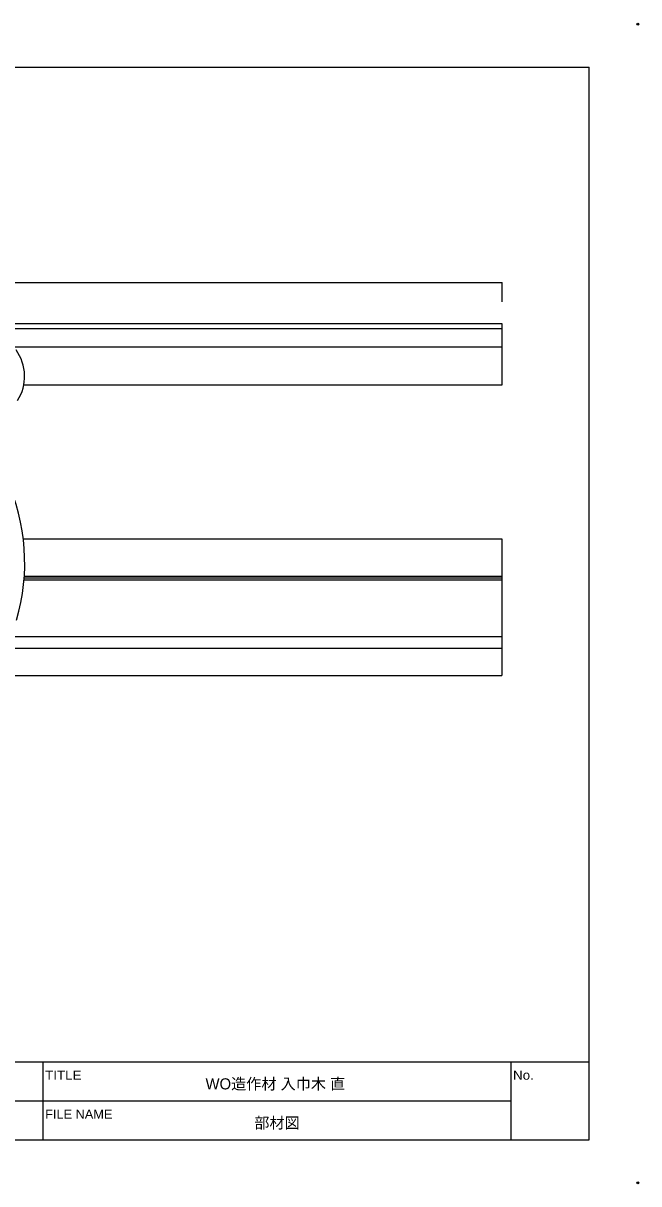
# Model space of a CAD drawing. Units: millimetres on the paper. Extents: x -210 to 210, y -149 to 149.
# Drawn here: x 52.4 to 210.2, y -148.8 to 148.8 of the extents above; entities that cross this region are included whole.
import ezdxf
from ezdxf.enums import TextEntityAlignment as Align

# ---------------------------------------------------------------- set-up
doc = ezdxf.new("R2010")
doc.units = ezdxf.units.MM
doc.header["$PDMODE"] = 32
doc.header["$PDSIZE"] = 0.5
for name, color, linetype in [('0-0', 7, 'Continuous'), ('1-0', 5, 'Continuous'), ('2-0', 5, 'Continuous')]:
    doc.layers.add(name, color=color, linetype=linetype)
doc.styles.add('メイリオ', font='')
doc.styles.get('メイリオ').set_extended_font_data('メイリオ')

msp = doc.modelspace()

# ---------------------------------------------------------------- linework, layer by layer
at = {"layer": '0-0', "color": 2}
for p, q in [((-197.5, 137.5), (197.5, 137.5)), ((197.5, -137.5), (197.5, 137.5)), ((-197.5, -117.5), (197.5, -117.5)), ((-197.5, -137.5), (197.5, -137.5))]:
    msp.add_line(p, q, dxfattribs=at)
at = {"layer": '0-0'}
for p, q in [((17.5, -117.5), (57.5, -117.5)), ((57.5, -127.5), (57.5, -117.5)), ((57.5, -117.5), (177.5, -117.5)), ((57.5, -127.5), (57.5, -117.5)), ((177.5, -137.5), (177.5, -117.5)), ((177.5, -117.5), (197.5, -117.5)), ((177.5, -127.5), (177.5, -117.5)), ((197.5, -137.5), (197.5, -117.5)), ((17.5, -127.5), (57.5, -127.5)), ((17.5, -127.5), (57.5, -127.5)), ((57.5, -127.5), (177.5, -127.5)), ((57.5, -137.5), (57.5, -127.5)), ((57.5, -127.5), (177.5, -127.5)), ((57.5, -137.5), (57.5, -127.5)), ((177.5, -137.5), (177.5, -127.5)), ((17.5, -137.5), (57.5, -137.5)), ((57.5, -137.5), (177.5, -137.5)), ((177.5, -137.5), (197.5, -137.5))]:
    msp.add_line(p, q, dxfattribs=at)
for p in [(210, 148.5), (210, -148.5)]:
    msp.add_point(p, dxfattribs=at)
at = {"layer": '1-0', "color": 7}
for p, q in [((48.807, 71.8), (175.13, 71.8)), ((175.13, 71.8), (175.13, 56)), ((48.732, 70.5), (175.13, 70.5)), ((50.017, 65.8), (175.13, 65.8)), ((175.13, 56), (52.671, 56)), ((52.386, 16.549), (175.13, 16.549)), ((175.13, 16.549), (175.13, -18.451)), ((52.589, 6.049), (175.13, 6.049)), ((52.627, 6.549), (175.13, 6.549)), ((52.661, 7.049), (175.13, 7.049)), ((49.662, -8.451), (175.13, -8.451)), ((49.16, -11.451), (175.13, -11.451)), ((48.705, -18.451), (175.13, -18.451))]:
    msp.add_line(p, q, dxfattribs=at)
at = {"layer": '1-0', "color": 6}
for centre, radius, start, end in [((41.125, 58.2), 11.608, 327.71604, 35.76528), ((0.732, 10.299), 52.03, 343.78471, 24.50037)]:
    msp.add_arc(centre, radius, start, end, dxfattribs=at)
at = {"layer": '2-0'}
for p, q in [((-75.665, 82.3), (175.13, 82.3)), ((175.13, 82.24), (175.13, 82.36)), ((175.13, 82.3), (175.13, 77.3))]:
    msp.add_line(p, q, dxfattribs=at)

# ---------------------------------------------------------------- texts
at = {"layer": '0-0', "style": 'メイリオ'}
for s, width, p in [('TITLE', 1.1, (58, -122.763)), ('No.', 1.1, (178, -122.763)), ('FILE NAME', 1.05, (58, -132.762))]:
    msp.add_text(s, height=2.328, dxfattribs=dict(at, width=width)).set_placement(p, align=Align.BOTTOM_LEFT)
for s, p in [('WO造作材 入巾木 直', (99.138, -125.41)), ('部材図', (111.64, -135.41))]:
    msp.add_text(s, height=2.845, dxfattribs=at).set_placement(p, align=Align.BOTTOM_LEFT)

doc.saveas('drawing.dxf')
